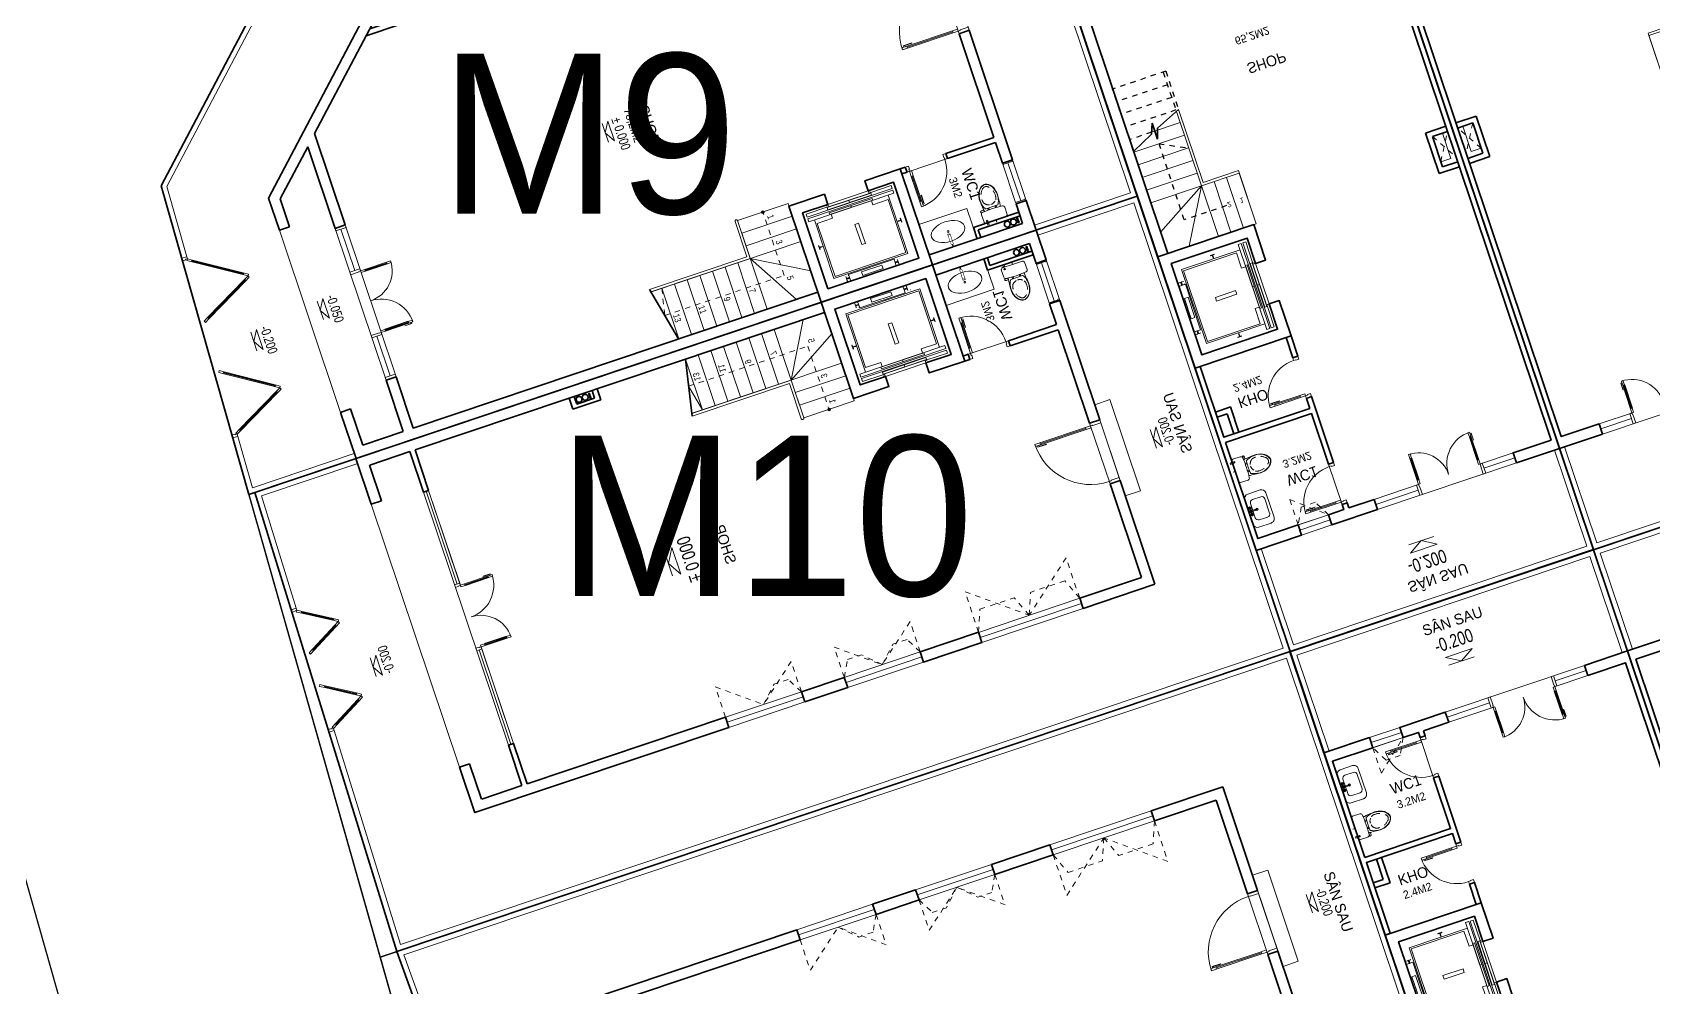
# Model space of a CAD drawing. Header units: metres. Extents: x 551291 to 569219, y 2064429 to 2066248.
# Drawn here: x 552681.03 to 552711.42, y 2065686.47 to 2065704.37 of the extents above; entities that cross this region are included whole.
import ezdxf

# ---------------------------------------------------------------- set-up
doc = ezdxf.new("R2010")
doc.units = ezdxf.units.M
for name, pattern in [('$AUDIT_BAD_LTYPE2', [0]), ('CENTER', [2, 1.25, -0.25, 0.25, -0.25]), ('DASHDOT2', [0.5, 0.25, -0.125, 0, -0.125]), ('HIDDEN', [0.375, 0.25, -0.125]), ('HIDDEN2', [0.1875, 0.125, -0.0625]), ('xref-thap C (mb tang 32-2)$0$HIDDEN', [0.375, 0.25, -0.125])]:
    doc.linetypes.add(name, pattern=pattern)
doc.layers.get('0').update_dxf_attribs({"linetype": 'CONTINUOUS'})
doc.layers.get('DEFPOINTS').update_dxf_attribs({"linetype": 'CONTINUOUS'})
for name, color, linetype in [('-AREA', 2, 'CONTINUOUS'), ('1-NETMANH', 8, 'CONTINUOUS'), ('APOLIC', 7, 'CONTINUOUS'), ('ChiaLo', 128, 'CENTER'), ('datOlienke', 42, 'CONTINUOUS'), ('ghi_chu', 7, 'CONTINUOUS'), ('LogDg', 7, 'CONTINUOUS'), ('LoLK', 6, 'CONTINUOUS'), ('TEXT25', 2, 'CONTINUOUS'), ('ViaHeS', 32, 'CONTINUOUS')]:
    doc.layers.add(name, color=color, linetype=linetype)
for name, color, linetype, lineweight in [('-CONCRETE', 1, 'CONTINUOUS', 35), ('-DIM', 9, 'CONTINUOUS', 13), ('-DOOR', 137, 'CONTINUOUS', 9), ('-FURNITURE', 46, 'CONTINUOUS', 9), ('-HATCH', 8, 'CONTINUOUS', 5), ('-HIDE', 3, 'HIDDEN', 13), ('-KH', 143, 'CONTINUOUS', 13), ('-LINE1', 7, 'CONTINUOUS', 18), ('-LINE2', 252, 'CONTINUOUS', 9), ('-TEXT', 7, 'CONTINUOUS', 15), ('-WALL', 4, 'CONTINUOUS', 35), ('text', 7, 'CONTINUOUS', 25)]:
    doc.layers.add(name, color=color, linetype=linetype, lineweight=lineweight)
doc.styles.add('1', font='arial.ttf')
doc.styles.add('avantH', font='', dxfattribs={"height": 10})
doc.styles.add('SVN_AVO_thuong', font='')
doc.styles.add('T1', font='', dxfattribs={"height": 200})
doc.styles.add('vnavanth', font='', dxfattribs={"width": 0.8})
doc.styles.get('avantH').set_extended_font_data('.VnAvantH')
doc.styles.get('SVN_AVO_thuong').set_extended_font_data('SVN-Avo')
doc.styles.get('T1').set_extended_font_data('VNgeometric Light')
doc.styles.get('vnavanth').set_extended_font_data('.VnAvantH')

# ---------------------------------------------------------------- blocks, each defined once
blk = doc.blocks.new('*U1099')
at = {"linetype": '$AUDIT_BAD_LTYPE2'}
for p, q in [((70, 100), (70, 1000)), ((90, 1000), (90, 100))]:
    blk.add_line(p, q, dxfattribs=at)
for points in [[(50, 1000), (90, 1000), (90, 1100), (50, 1100), (50, 1000)], [(50, 1003), (50, 100)], [(50, 100), (90, 100), (90, 0), (50, 0), (50, 100)]]:
    blk.add_lwpolyline(points)
for points in [[(118, 895), (118, 1064), (90, 1064), (90, 1036), (113, 1036), (113, 895)], [(0, 0), (50, 0), (50, -40), (60, -40), (60, -100), (0, -100)], [(1200, 0), (1150, 0), (1150, -40), (1140, -40), (1140, -100), (1200, -100)]]:
    blk.add_lwpolyline(points, close=True)
at = {"linetype": '$AUDIT_BAD_LTYPE2', "ltscale": 0.3}
blk.add_arc((50, 0), 1100, 0, 90, dxfattribs=at)
blk = doc.blocks.new('CONG2')
at = {"layer": '-LINE1', "lineweight": 18}
blk.add_line((257137, -126793), (257137, -126693), dxfattribs=at)
at = {"ltscale": 100}
for p, q in [((255907, -126606), (256397, -125757)), ((256427, -125775), (255937, -126623)), ((256527, -125775), (257017, -126623)), ((257047, -126606), (256557, -125757))]:
    blk.add_line(p, q, dxfattribs=at)
at = {"color": 8, "ltscale": 100}
for points in [[(256412, -125755), (256421, -125760), (255921, -126626), (255912, -126621)], [(256541, -125755), (256533, -125760), (257033, -126626), (257041, -126621)]]:
    blk.add_lwpolyline(points, close=True, dxfattribs=at)
at = {"ltscale": 100}
for points in [[(256477, -125688), (256427, -125775), (256416, -125768), (256421, -125760), (256412, -125755), (256407, -125763), (256397, -125757), (256447, -125671)], [(256477, -125688), (256527, -125775), (256538, -125768), (256533, -125760), (256541, -125755), (256546, -125763), (256557, -125757), (256507, -125671)], [(255917, -126612), (255912, -126621), (255921, -126626), (255926, -126617), (255937, -126623), (255887, -126710), (255857, -126693), (255907, -126606)], [(257036, -126612), (257041, -126621), (257033, -126626), (257028, -126617), (257017, -126623), (257067, -126710), (257097, -126693), (257047, -126606)], [(257087, -126728), (257097, -126728), (257097, -126693), (257137, -126693), (257137, -126793), (257087, -126793)]]:
    blk.add_lwpolyline(points, close=True, dxfattribs=at)
blk = doc.blocks.new('X-5M-DH-2-CORE$0$A$C75E80C28')
at = {"layer": '-LINE2', "linetype": 'Continuous', "ltscale": 2}
for p, q in [((-731, -149), (731, -149)), ((-731, -1305), (-731, -149)), ((-700, -179), (700, -179)), ((-700, -1225), (-700, -179)), ((-557, -112), (-560, -112)), ((-510, -22), (-510, -51)), ((-507, -22), (-510, -22)), ((-510, -109), (-510, -79)), ((-507, -22), (-507, -51)), ((-507, -109), (-507, -79)), ((-456, -57), (-501, -57)), ((-456, -60), (-501, -60)), ((-456, -70), (-501, -70)), ((-456, -73), (-501, -73)), ((-453, -63), (-453, -67)), ((-450, -63), (-450, -67)), ((450, -63), (450, -67)), ((453, -63), (453, -67)), ((456, -57), (501, -57)), ((456, -60), (501, -60)), ((456, -70), (501, -70)), ((456, -73), (501, -73)), ((457, -112), (460, -112)), ((507, -22), (510, -22)), ((507, -22), (507, -51)), ((507, -109), (507, -79)), ((510, -22), (510, -51)), ((510, -109), (510, -79)), ((700, -1225), (700, -179)), ((731, -1305), (731, -149)), ((840, -1305), (-840, -1305)), ((-840, -1365), (-840, -1305)), ((840, -1365), (-840, -1365)), ((840, -1395), (-840, -1395)), ((-840, -1395), (-840, -1455)), ((-840, -1455), (-435, -1455)), ((-700, -1225), (-400, -1225)), ((-435, -1450), (-435, -1460)), ((-435, -1450), (-400, -1450)), ((-435, -1460), (-425, -1460)), ((-435, -1490), (-435, -1500)), ((-435, -1490), (-425, -1490)), ((-435, -1500), (-400, -1500)), ((-433, -1452), (-433, -1458)), ((-433, -1452), (-402, -1452)), ((-433, -1458), (-425, -1458)), ((-433, -1492), (-433, -1498)), ((-433, -1492), (-425, -1492)), ((-433, -1498), (-402, -1498)), ((430, -1406), (-430, -1406)), ((-430, -1406), (-430, -1446)), ((430, -1446), (-430, -1446)), ((425, -1309), (-425, -1309)), ((-425, -1343), (-425, -1309)), ((425, -1343), (-425, -1343)), ((-425, -1458), (-425, -1460)), ((-425, -1490), (-425, -1492)), ((-402, -1452), (-402, -1498)), ((-400, -1305), (-400, -1225)), ((400, -1450), (-400, -1450)), ((-400, -1450), (-400, -1500)), ((0, -1309), (0, -1343)), ((0, -1406), (0, -1446)), ((700, -1225), (400, -1225)), ((400, -1305), (400, -1225)), ((400, -1450), (400, -1500)), ((435, -1450), (400, -1450)), ((435, -1500), (400, -1500)), ((402, -1452), (402, -1498)), ((433, -1452), (402, -1452)), ((433, -1498), (402, -1498)), ((425, -1343), (425, -1309)), ((433, -1458), (425, -1458)), ((425, -1458), (425, -1460)), ((435, -1460), (425, -1460)), ((425, -1490), (425, -1492)), ((435, -1490), (425, -1490)), ((433, -1492), (425, -1492)), ((430, -1406), (430, -1446)), ((433, -1452), (433, -1458)), ((433, -1492), (433, -1498)), ((435, -1450), (435, -1460)), ((840, -1455), (435, -1455)), ((435, -1490), (435, -1500)), ((840, -1365), (840, -1305)), ((840, -1395), (840, -1455))]:
    blk.add_line(p, q, dxfattribs=at)
for points in [[(-450, 0), (-450, -130), (450, -130), (450, 0)], [(-200, -29), (200, -29), (200, -101), (-200, -101)], [(-36, -584), (36, -584), (36, -984), (-36, -984)]]:
    blk.add_lwpolyline(points, close=True, dxfattribs=at)
for points in [[(-780, -789), (-751, -789, 0.414214), (-750, -788), (-750, -784), (-750, -780, 0.414214), (-751, -779), (-780, -779, -0.256978), (-784, -782), (-798, -782, -0.414214), (-801, -779), (-804, -749, 0.414214), (-807, -746), (-812, -746), (-812, -784), (-812, -821), (-807, -821, 0.414214), (-804, -818), (-801, -789, -0.414214), (-798, -786), (-784, -786, -0.256978), (-780, -789)], [(780, -789), (751, -789, -0.414214), (750, -788), (750, -784), (750, -780, -0.414214), (751, -779), (780, -779, 0.256978), (784, -782), (798, -782, 0.414214), (801, -779), (804, -749, -0.414214), (807, -746), (812, -746), (812, -784), (812, -821), (807, -821, -0.414214), (804, -818), (801, -789, 0.414214), (798, -786), (784, -786, 0.256978), (780, -789)]]:
    blk.add_lwpolyline(points, format="xyb", dxfattribs=at)
for centre, radius, start, end in [((-501, -51), 9.4, 180, 270), ((-501, -79), 9.4, 90, 180), ((-501, -51), 6.2, 180, 270), ((-501, -79), 6.2, 90, 180), ((-456, -63), 6.2, 0, 90), ((-456, -63), 3, 0, 90), ((-456, -67), 6.2, 270, 0), ((-456, -67), 3, 270, 0), ((456, -63), 6.2, 90, 180), ((456, -67), 6.2, 180, 270), ((456, -63), 3, 90, 180), ((456, -67), 3, 180, 270), ((501, -51), 6.2, 270, 0), ((501, -51), 9.4, 270, 0), ((501, -79), 9.4, 0, 90), ((501, -79), 6.2, 0, 90)]:
    blk.add_arc(centre, radius, start, end, dxfattribs=at)
blk = doc.blocks.new('A$C3F71457E')
at = {"layer": '-CONCRETE'}
blk.add_lwpolyline([(0, -100), (0, 400), (-1500, 400), (-1500, -1400), (0, -1400), (0, -900), (200, -900), (200, -1600), (-1700, -1600), (-1700, 600), (200, 600), (200, -100), (0, -100)], dxfattribs=at)
at = {"layer": '-LINE1'}
blk.add_line((0, -900), (0, -100), dxfattribs=at)
at = {"color": 2, "rotation": 90}
blk.add_blockref('X-5M-DH-2-CORE$0$A$C75E80C28', (-1500, -500), dxfattribs=at)
blk = doc.blocks.new('*U1202')
at = {"linetype": '$AUDIT_BAD_LTYPE2'}
for p, q in [((70, 100), (70, 600)), ((90, 600), (90, 100))]:
    blk.add_line(p, q, dxfattribs=at)
for points in [[(50, 600), (90, 600), (90, 700), (50, 700), (50, 600)], [(50, 603), (50, 100)], [(50, 100), (90, 100), (90, 0), (50, 0), (50, 100)]]:
    blk.add_lwpolyline(points)
for points in [[(118, 495), (118, 664), (90, 664), (90, 636), (113, 636), (113, 495)], [(0, 0), (50, 0), (50, -40), (60, -40), (60, -100), (0, -100)], [(800, 0), (750, 0), (750, -40), (740, -40), (740, -100), (800, -100)]]:
    blk.add_lwpolyline(points, close=True)
at = {"linetype": '$AUDIT_BAD_LTYPE2', "ltscale": 0.3}
blk.add_arc((50, 0), 700, 0, 90, dxfattribs=at)
blk = doc.blocks.new('*U1106')
at = {"ltscale": 10}
for p, q in [((0, 1600), (0, 0)), ((200, 1555), (200, 45)), ((400, 1555), (400, 0)), ((400, 0), (0, 0))]:
    blk.add_line(p, q, dxfattribs=at)
for points in [[(400, 1600), (400, 1555), (50, 1555), (50, 1540), (0, 1540), (0, 1600)], [(400, 0), (400, 45), (50, 45), (50, 60), (0, 60), (0, 0)]]:
    blk.add_lwpolyline(points, close=True, dxfattribs=at)
blk = doc.blocks.new('A$C18091ED7')
for p, q in [((-83, -267), (-83, -300)), ((-83, -278), (-83, -288)), ((-61, -290), (-83, -290)), ((-63, -265), (-81, -265)), ((-61, -267), (-61, -300)), ((0, -42), (0, 0)), ((61, -267), (61, -300)), ((61, -290), (83, -290)), ((63, -265), (81, -265)), ((83, -267), (83, -300)), ((83, -278), (83, -288)), ((146, -27), (179, -27)), ((146, -27), (146, -30)), ((146, -30), (166, -30)), ((153, -37), (146, -30)), ((152, 0), (152, -27)), ((152, 0), (179, 0)), ((153, -37), (166, -37)), ((153, -40), (153, -37)), ((153, -40), (178, -40)), ((153, -40), (178, -40)), ((153, -40), (153, -42)), ((165, -262), (165, -290)), ((185, -30), (166, -30)), ((178, -37), (166, -37)), ((168, -260), (228, -260)), ((168, -292), (207, -292)), ((185, -30), (178, -37)), ((178, -37), (178, -40)), ((178, -40), (178, -42)), ((179, 0), (179, -27)), ((179, -27), (185, -27)), ((185, -27), (185, -30)), ((231, -274), (231, -262))]:
    blk.add_line(p, q)
for points in [[(230, -219, -0.137407), (225, -235), (222, -241, -0.236081), (198, -255, -0.051961), (-198, -255, -0.236081), (-222, -241), (-225, -235, -0.137407), (-230, -219), (-230, -72, -0.198912), (-226, -63), (-209, -46, -0.198912), (-200, -42), (0, -42), (200, -42, -0.198912), (209, -46), (226, -63, -0.198912), (230, -72)], [(144, -619, -0.212405), (26, -734, -0.027685), (-1, -739, -0.022279), (-26, -734, -0.212405), (-144, -619, -0.142796), (-167, -428, -0.093005), (-128, -309, -0.256439), (-111, -300), (0, -300), (111, -300, -0.256439), (128, -309, -0.093005), (167, -428, -0.142796)]]:
    blk.add_lwpolyline(points, format="xyb", close=True)
at = {"linetype": 'xref-thap C (mb tang 32-2)$0$HIDDEN', "ltscale": 100}
blk.add_lwpolyline([(61, -669, -0.199031), (0, -699, -0.199031), (-61, -669, -0.218924), (-132, -478, -0.153791), (-112, -404, -0.236701), (0, -348, -0.236701), (112, -404, -0.153791), (132, -478, -0.218924)], format="xyb", close=True, dxfattribs=at)
blk.add_circle((166, -78), 13.9)
for centre, radius, start, end in [((-81, -267), 1.98, 90, 180), ((-63, -267), 1.98, 0, 90), ((63, -267), 1.98, 90, 180), ((81, -267), 1.98, 0, 90), ((168, -262), 2.47, 90, 180), ((168, -290), 2.47, 180, 270), ((207, -277), 15.5, 270, 306.4659), ((168, -225), 80.1, 306.4659, 320.3123), ((228, -274), 2.47, 320.3123, 0)]:
    blk.add_arc(centre, radius, start, end)
for points in [[(-156, -259), (-157, -267), (-164, -328), (-169, -385), (-184, -528), (-136, -679), (-50, -735), (-20, -741), (0, -744)], [(156, -259), (157, -267), (164, -328), (169, -385), (184, -528), (136, -679), (50, -735), (20, -741), (0, -744)]]:
    blk.add_open_spline(points, degree=3, knots=[130.613938, 130.613938, 130.613938, 130.613938, 152.852109, 311.129351, 417.703951, 561.383393, 697.692632, 710.812262, 710.812262, 710.812262, 710.812262])
blk = doc.blocks.new('Sink_Cicle')
blk.add_lwpolyline([(17, -50), (-17, -50), (-18, -252), (17, -252)], close=True)
blk.add_circle((0, -300), 17.5)
at = {"layer": 'DEFPOINTS'}
blk.add_line((0, -100), (0, 0), dxfattribs=at)
blk.add_wipeout([(17, -50), (-17, -50), (-18, -252), (17, -252)])
at = {"layer": '-FURNITURE', "linetype": 'Continuous'}
blk.add_ellipse((0, -300), major_axis=(-325, 0), ratio=0.584615, dxfattribs=at)
blk.add_line((-18, -237), (17, -237))
blk = doc.blocks.new('*U1109')
for points in [[(50, 670), (90, 670), (90, 770), (50, 770), (50, 670)], [(50, 673), (50, 100)], [(1549, 629), (1509, 629), (1509, 729), (1549, 729), (1549, 629)], [(1549, 632), (1549, 100)], [(50, 100), (90, 100), (90, 0), (50, 0), (50, 100)], [(1549, 100), (1509, 100), (1509, 0), (1549, 0), (1549, 100)]]:
    blk.add_lwpolyline(points)
at = {"ltscale": 0.3}
for points in [[(820, 0, 0.414214), (50, 770, 0.414214)], [(820, 0, -0.414214), (1549, 729, -0.414214)]]:
    blk.add_lwpolyline(points, format="xyb", dxfattribs=at)
for points in [[(22, 564), (22, 734), (50, 734), (50, 706), (27, 706), (27, 564)], [(0, 0), (50, 0), (50, -40), (60, -40), (60, -246), (0, -246)], [(1599, 0), (1549, 0), (1549, -40), (1539, -40), (1539, -246), (1599, -246)]]:
    blk.add_lwpolyline(points, close=True)
at = {"layer": 'APOLIC', "linetype": '$AUDIT_BAD_LTYPE2'}
for p, q in [((70, 100), (70, 670)), ((90, 670), (90, 100)), ((1509, 629), (1509, 100)), ((1529, 100), (1529, 629))]:
    blk.add_line(p, q, dxfattribs=at)
blk = doc.blocks.new('*U1117')
at = {"linetype": '$AUDIT_BAD_LTYPE2'}
for p, q in [((70, 100), (70, 1000)), ((90, 1000), (90, 100))]:
    blk.add_line(p, q, dxfattribs=at)
for points in [[(50, 1000), (90, 1000), (90, 1100), (50, 1100), (50, 1000)], [(50, 1003), (50, 100)], [(50, 100), (90, 100), (90, 0), (50, 0), (50, 100)]]:
    blk.add_lwpolyline(points)
for points in [[(118, 895), (118, 1064), (90, 1064), (90, 1036), (113, 1036), (113, 895)], [(0, 0), (50, 0), (50, -40), (60, -40), (60, -200), (0, -200)], [(1200, 0), (1150, 0), (1150, -40), (1140, -40), (1140, -200), (1200, -200)]]:
    blk.add_lwpolyline(points, close=True)
at = {"linetype": '$AUDIT_BAD_LTYPE2', "ltscale": 0.3}
blk.add_arc((50, 0), 1100, 0, 90, dxfattribs=at)
blk = doc.blocks.new('D12')
at = {"layer": '-DOOR'}
for p, q in [((0, 200), (1200, 200)), ((0, 100), (1200, 100)), ((0, 0), (1200, 0))]:
    blk.add_line(p, q, dxfattribs=at)
at = {"layer": '-LINE2', "linetype": 'HIDDEN2', "ltscale": 10}
for p, q in [((0, 200), (0, 800)), ((0, 800), (600, 200)), ((1200, 800), (600, 200)), ((1200, 200), (1200, 800)), ((0, 200), (160, 500)), ((160, 500), (439, 500)), ((600, 200), (439, 500)), ((600, 200), (761, 500)), ((1040, 500), (761, 500)), ((1200, 200), (1040, 500))]:
    blk.add_line(p, q, dxfattribs=at)
blk = doc.blocks.new('MAU M9SH')
at = {"layer": '-HATCH'}
h = blk.add_hatch(color=252, dxfattribs=at)
h.dxf.hatch_style = 1
edge = h.paths.add_edge_path()
edge.add_arc((6050, -4750), 24.6, 0, 360)
at = {"layer": '-CONCRETE'}
for centre, radius in [((7671, -265, 0), 13), ((7720, -356, 0), 55), ((7709, -265, 0), 13), ((7751, -265, 0), 13), ((7720, -477, 0), 55), ((277, -10308, 0), 55), ((354, -10258, 0), 13), ((369, -10300, 0), 13), ((388, -10338, 0), 13), ((365, -10419), 55)]:
    blk.add_circle(centre, radius, dxfattribs=at)
at = {"layer": '-DOOR'}
for p, q in [((3787, -12250), (6787, -12250)), ((3787, -12450), (6787, -12450)), ((3837, -12350), (4653, -12350)), ((5953, -12350), (6737, -12350))]:
    blk.add_line(p, q, dxfattribs=at)
for points in [[(3837, -12450), (3787, -12450), (3787, -12250), (3837, -12250)], [(6737, -12450), (6787, -12450), (6787, -12250), (6737, -12250)]]:
    blk.add_lwpolyline(points, close=True, dxfattribs=at)
at = {"layer": '-FURNITURE'}
blk.add_lwpolyline([(7200, -2050), (7800, -2050), (7800, -1100), (7200, -1100)], close=True, dxfattribs=at)
at = {"layer": '-HATCH'}
blk.add_line((3487, -13450), (7087, -13450), dxfattribs=at)
blk.add_lwpolyline([(2850, 0), (4050, 0), (4050, -200), (2850, -200)], close=True, dxfattribs=at)
at = {"layer": '-KH'}
for p, q in [((734, 547), (1102, 547)), ((3519, -7079), (3887, -7079)), ((4970, -13203), (5338, -13203)), ((5128, -14568), (5496, -14568))]:
    blk.add_line(p, q, dxfattribs=at)
for points in [[(1113, 664), (722, 664), (918, 547)], [(3898, -6962), (3508, -6962), (3703, -7079)], [(5349, -13085), (4959, -13085), (5154, -13203)], [(5507, -14451), (5117, -14451), (5312, -14568)]]:
    blk.add_lwpolyline(points, close=True, dxfattribs=at)
at = {"layer": '-KH', "linetype": 'HIDDEN2', "ltscale": 5}
for points in [[(7300, -7109), (7300, -4750), (6075, -4750)], [(6800, -7000), (7300, -7109)]]:
    blk.add_lwpolyline(points, dxfattribs=at)
at = {"layer": '-KH'}
blk.add_circle((6050, -4750), 24.6, dxfattribs=at)
for points in [[(918, 547), (918, 664), (1113, 664), (918, 547)], [(3703, -7079), (3703, -6962), (3898, -6962), (3703, -7079)], [(5154, -13203), (5154, -13085), (5349, -13085), (5154, -13203)], [(5312, -14568), (5312, -14451), (5507, -14451), (5312, -14568)]]:
    blk.add_solid(points, dxfattribs=at)
at = {"layer": '-LINE1', "linetype": 'Continuous', "ltscale": 10}
for p, q in [((-3000, 500), (-2900, 500)), ((6901, -15419), (6896, -15519))]:
    blk.add_line(p, q, dxfattribs=at)
at = {"layer": '-LINE1'}
for p, q in [((6050, -5250), (6050, -4250)), ((6050, -4250), (6100, -4250)), ((6300, -4250), (6300, -5250)), ((6550, -4250), (6550, -5250)), ((6800, -4250), (6800, -7203)), ((6800, -5250), (7377, -4250)), ((6800, -5250), (7800, -4673)), ((6800, -5250), (6050, -5250)), ((6750, -5300), (6050, -5300)), ((6300, -5250), (7800, -5250)), ((6750, -7224), (6750, -5300)), ((6800, -7214), (6800, -5250)), ((6800, -5500), (7800, -5500)), ((6800, -5750), (7800, -5750)), ((6800, -6000), (7800, -6000)), ((6800, -6250), (7800, -6250)), ((6800, -6500), (7800, -6500)), ((6800, -6750), (7800, -6750)), ((6800, -7000), (7800, -7000))]:
    blk.add_line(p, q, dxfattribs=at)
at = {"layer": '-LINE1', "linetype": 'Continuous', "ltscale": 10}
for points in [[(7900, 0), (7900, 1900), (-2900, 1900), (-2900, 1700)], [(-2900, 500), (-2900, -10011), (2039, -15189), (3405, -15254), (3400, -15354)], [(6901, -15419), (7900, -15466), (7900, -13450)]]:
    blk.add_lwpolyline(points, dxfattribs=at)
at = {"layer": '-LINE1'}
blk.add_arc((6050, -5275), 25, 90, 270, dxfattribs=at)
at = {"layer": '-LINE2'}
blk.add_line((6200, -1950), (6200, -1150), dxfattribs=at)
at = {"layer": '-WALL'}
for p, q in [((0, 0), (2850, 0)), ((0, -1620), (0, 0)), ((2850, -200), (2850, 0)), ((4050, 0), (6611, 0)), ((6611, -200), (6611, 0)), ((7411, 0), (8000, 0)), ((7411, -200), (7411, 0)), ((8000, 0), (8000, -13450)), ((200, -200), (2850, -200)), ((200, -1620), (200, -200)), ((2850, -200), (2850, 0)), ((4050, -200), (4050, 0)), ((4050, -200), (4050, 0)), ((4050, -200), (6100, -200)), ((6100, -1150), (6100, -200)), ((6200, -200), (6611, -200)), ((6200, -1150), (6200, -200)), ((7411, -200), (7800, -200)), ((7650, -1030), (7650, -200)), ((7800, -200), (7800, -2050)), ((6200, -1150), (6100, -1150)), ((7650, -1030), (7800, -1030)), ((0, -1620), (200, -1620)), ((6100, -2050), (6100, -1950)), ((6200, -1950), (6100, -1950)), ((6200, -2050), (6200, -1950)), ((0, -4300), (0, -2820)), ((0, -2820), (200, -2820)), ((200, -4300), (200, -2820)), ((7800, -4250), (7800, -12250)), ((0, -4300), (200, -4300)), ((0, -6650), (0, -5500)), ((0, -5500), (200, -5500)), ((200, -6650), (200, -5500)), ((0, -6650), (200, -6650)), ((0, -10461), (0, -7850)), ((0, -7850), (200, -7850)), ((200, -10381), (200, -7850)), ((550, -10105), (200, -10105)), ((450, -10205), (200, -10205)), ((450, -10643), (450, -10205)), ((550, -10748), (550, -10105)), ((0, -10461), (2851, -13450)), ((200, -10381), (1982, -12250)), ((3787, -12250), (1982, -12250)), ((3787, -12450), (2173, -12450)), ((2173, -12450), (2936, -13250)), ((3787, -12450), (3787, -12250)), ((7800, -12250), (6787, -12250)), ((6787, -12450), (6787, -12250)), ((7800, -12450), (6787, -12450)), ((7800, -12450), (7800, -13250)), ((3487, -13250), (2936, -13250)), ((3487, -13250), (3487, -13450)), ((7800, -13250), (7087, -13250)), ((7087, -13250), (7087, -13450)), ((3487, -13450), (2851, -13450)), ((8000, -13450), (7087, -13450))]:
    blk.add_line(p, q, dxfattribs=at)
blk.add_lwpolyline([(-3000, 2000), (-3000, -10051), (1994, -15287), (8000, -15571), (8000, 2000)], close=True, dxfattribs=at)
blk.add_lwpolyline([(6750, -7224), (7800, -7004)], dxfattribs=at)
at = {"layer": '-DOOR'}
for name, p, rotation in [('*U1099', (-2900, 1700), 270), ('*U1117', (4050, -200), 180), ('CONG2', (-243987, 123238), 357.3018178901129)]:
    blk.add_blockref(name, p, dxfattribs=dict(at, rotation=rotation))
at = {"layer": '-DOOR', "xscale": 0.5000000000000001, "yscale": 0.5000000000000001, "zscale": 0.5000000000000001, "rotation": 270}
blk.add_blockref('*U1106', (6611, 0), dxfattribs=at)
at = {"layer": '-DOOR', "xscale": -1}
for name, p, rotation in [('*U1202', (6200, -1950), 269.9999999899506), ('CONG2', (266244, 99142), 357.2904536216293)]:
    blk.add_blockref(name, p, dxfattribs=dict(at, rotation=rotation))
at = {"layer": '-DOOR', "xscale": -0.8130081300813009, "yscale": 0.8130081300813009, "zscale": 0.8130081300813009}
blk.add_blockref('*U1109', (5953, -12250), dxfattribs=at)
at = {"layer": '-FURNITURE', "rotation": 270}
blk.add_blockref('A$C18091ED7', (7622, -650), dxfattribs=at)
at = {"layer": '-WALL', "rotation": 180}
blk.add_blockref('A$C3F71457E', (6300, -3650), dxfattribs=at)
at = {"rotation": 270}
for p in [(0, -1620), (0, -4300), (0, -6650)]:
    blk.add_blockref('D12', p, dxfattribs=at)
at = {"layer": '-TEXT', "color": 2, "style": 'vnavanth'}
blk.add_text('S¢N SAU', height=200, dxfattribs=at).set_placement((426, 1049))
at = {"layer": '-TEXT', "style": '1', "width": 0.75}
for s, p in [('-0.200', (709, 735)), ('%%P 0.000', (3494, -6891)), ('-0.050', (4945, -13015)), ('-0.200', (5103, -14381))]:
    blk.add_text(s, height=180, dxfattribs=at).set_placement(p)
at = {"layer": '-TEXT', "style": 'T1', "width": 0.7}
for s, p in [('1', (6139, -4698)), ('3', (6639, -4698)), ('5', (7342, -4714)), ('7', (7342, -5464)), ('9', (7342, -5964)), ('11', (7342, -6464)), ('13', (7342, -6964))]:
    blk.add_text(s, height=120, rotation=360, dxfattribs=at).set_placement(p)
at = {"layer": 'TEXT25'}
for s, height, rotation, style, p in [('WC1', 200, 360, 'SVN_AVO_thuong', (6495, -978)), ('3M2', 150, 360, 'T1', (6567, -1252)), ('SHOP', 200, 0, 'SVN_AVO_thuong', (3444, -6350)), ('78,2M2', 150, 360, 'T1', (3397, -6618))]:
    blk.add_text(s, height=height, rotation=rotation, dxfattribs=dict(at, style=style)).set_placement(p)
at = {"layer": '-FURNITURE', "xscale": -1, "rotation": 269.9963422654919}
blk.add_blockref('Sink_Cicle', (7800, -1575), dxfattribs=at)
at = {"layer": '-WALL'}
for q in [(7580, -200), (7800, -1100)]:
    blk.add_line((7580, -1100), q, dxfattribs=at)
blk = doc.blocks.new('*U1100')
for points in [[(50, 670), (90, 670), (90, 770), (50, 770), (50, 670)], [(50, 673), (50, 100)], [(1549, 629), (1509, 629), (1509, 729), (1549, 729), (1549, 629)], [(1549, 632), (1549, 100)], [(50, 100), (90, 100), (90, 0), (50, 0), (50, 100)], [(1549, 100), (1509, 100), (1509, 0), (1549, 0), (1549, 100)]]:
    blk.add_lwpolyline(points)
at = {"ltscale": 0.3}
for points in [[(820, 0, 0.414214), (50, 770, 0.414214)], [(820, 0, -0.414214), (1549, 729, -0.414214)]]:
    blk.add_lwpolyline(points, format="xyb", dxfattribs=at)
for points in [[(22, 564), (22, 734), (50, 734), (50, 706), (27, 706), (27, 564)], [(0, 0), (50, 0), (50, -40), (60, -40), (60, -123), (0, -123)], [(1599, 0), (1549, 0), (1549, -40), (1539, -40), (1539, -123), (1599, -123)]]:
    blk.add_lwpolyline(points, close=True)
at = {"layer": 'APOLIC', "linetype": '$AUDIT_BAD_LTYPE2'}
for p, q in [((70, 100), (70, 670)), ((90, 670), (90, 100)), ((1509, 629), (1509, 100)), ((1529, 100), (1529, 629))]:
    blk.add_line(p, q, dxfattribs=at)
blk = doc.blocks.new('C2')
at = {"layer": '-LINE1', "lineweight": 18}
blk.add_line((191910, -38809), (191841, -38737), dxfattribs=at)
at = {"ltscale": 100}
for p, q in [((191812, -37952), (192387, -38121)), ((192397, -38087), (191821, -37918)), ((191847, -38612), (191705, -38029)), ((191739, -38021), (191881, -38604))]:
    blk.add_line(p, q, dxfattribs=at)
for points in [[(191716, -37924), (191739, -38021), (191727, -38024), (191725, -38014), (191715, -38016), (191717, -38026), (191705, -38029), (191682, -37932)], [(191716, -37924), (191812, -37952), (191815, -37940), (191805, -37937), (191808, -37927), (191818, -37930), (191821, -37918), (191725, -37890)], [(192394, -38099), (192403, -38102), (192400, -38111), (192391, -38109), (192387, -38121), (192483, -38149), (192493, -38115), (192397, -38087)], [(191902, -38728), (191895, -38735), (191870, -38709), (191841, -38737), (191910, -38809), (191947, -38775)], [(191859, -38609), (191861, -38619), (191871, -38616), (191869, -38607), (191881, -38604), (191904, -38701), (191870, -38709), (191847, -38612)]]:
    blk.add_lwpolyline(points, close=True, dxfattribs=at)
at = {"color": 8, "ltscale": 100}
for points in [[(191808, -37927), (191805, -37937), (192400, -38111), (192403, -38102)], [(191715, -38016), (191725, -38014), (191871, -38616), (191861, -38619)]]:
    blk.add_lwpolyline(points, close=True, dxfattribs=at)
blk = doc.blocks.new('MAU M10SH')
at = {"layer": '-HATCH'}
h = blk.add_hatch(color=252, dxfattribs=at)
h.dxf.hatch_style = 1
edge = h.paths.add_edge_path()
edge.add_arc((4850, 7600), 24.6, 0, 360)
at = {"layer": '-CONCRETE'}
for centre, radius in [((6471, 12078, 0), 13), ((6520, 11987, 0), 55), ((6520, 11867, 0), 55), ((6509, 12078, 0), 13), ((6551, 12078, 0), 13), ((6471, 3428, 0), 13), ((6520, 3337, 0), 55), ((6509, 3428, 0), 13), ((6551, 3428, 0), 13), ((6520, 3217, 0), 55)]:
    blk.add_circle(centre, radius, dxfattribs=at)
at = {"layer": '-DOOR'}
for p, q in [((-200, 10930), (-200, 8930)), ((-100, 10930), (-100, 8930)), ((0, 10930), (-1, 8930)), ((-200, 7775), (-200, 6275)), ((-100, 7775), (-100, 6275)), ((0, 7775), (0, 6275)), ((-200, 5425), (-200, 3925)), ((-100, 5425), (-100, 3925)), ((0, 5425), (0, 3925)), ((3967, 0), (5800, 0)), ((800, 0), (2667, 0)), ((2667, -50), (800, -50)), ((3967, -50), (5800, -50))]:
    blk.add_line(p, q, dxfattribs=at)
blk.add_lwpolyline([(2740, 0), (800, 0), (800, -100), (5800, -100), (5800, 0), (3893, 0)], dxfattribs=at)
at = {"layer": '-FURNITURE'}
blk.add_lwpolyline([(6000, 10300), (6600, 10300), (6600, 11250), (6000, 11250)], close=True, dxfattribs=at)
at = {"layer": '-HATCH'}
blk.add_line((5800, -100), (800, -100), dxfattribs=at)
blk.add_lwpolyline([(1850, 12350), (3050, 12350), (3050, 12150), (1850, 12150)], close=True, dxfattribs=at)
at = {"layer": '-KH'}
for p, q in [((2209, 13189), (2577, 13189)), ((3322, 3827), (2825, 3827)), ((3322, 3827), (2825, 3827)), ((2808, -2039), (3176, -2039))]:
    blk.add_line(p, q, dxfattribs=at)
for points in [[(2589, 13306), (2198, 13306), (2393, 13189)], [(2810, 3986), (3337, 3986), (3073, 3827)], [(2810, 3986), (3337, 3986), (3073, 3827)], [(3187, -1921), (2797, -1921), (2992, -2039)]]:
    blk.add_lwpolyline(points, close=True, dxfattribs=at)
at = {"layer": '-KH', "linetype": 'HIDDEN2', "ltscale": 5}
blk.add_lwpolyline([(6100, 5241), (6100, 7600), (4875, 7600)], dxfattribs=at)
at = {"layer": '-KH'}
blk.add_lwpolyline([(5600, 5350), (6100, 5241)], dxfattribs=at)
blk.add_circle((4850, 7600), 24.6, dxfattribs=at)
for points in [[(2393, 13189), (2393, 13306), (2589, 13306), (2393, 13189)], [(3073, 3827), (3073, 3986), (2810, 3986), (3073, 3827)], [(3073, 3827), (3073, 3986), (2810, 3986), (3073, 3827)], [(2992, -2039), (2992, -1921), (3187, -1921), (2992, -2039)]]:
    blk.add_solid(points, dxfattribs=at)
at = {"layer": '-LINE1'}
for p, q in [((4850, 7100), (4850, 8100)), ((4850, 8100), (4900, 8100)), ((5100, 8100), (5100, 7100)), ((5350, 8100), (5350, 7100)), ((5600, 8100), (5600, 5147)), ((5600, 7100), (6177, 8100)), ((5600, 7100), (6600, 7677)), ((5600, 7100), (4850, 7100)), ((5550, 7050), (4850, 7050)), ((5100, 7100), (6600, 7100)), ((5550, 5126), (5550, 7050)), ((5600, 5136), (5600, 7100)), ((5600, 6850), (6600, 6850)), ((5600, 6600), (6600, 6600)), ((5600, 6350), (6600, 6350)), ((5600, 6100), (6600, 6100)), ((5600, 5850), (6600, 5850)), ((5600, 5600), (6600, 5600)), ((5600, 5350), (6600, 5350)), ((2101, -3210), (2098, -3110)), ((4500, -3154), (4498, -3054))]:
    blk.add_line(p, q, dxfattribs=at)
for points in [[(6700, 12350), (6700, 14250), (-2100, 14250), (-2100, -3208), (2098, -3110)], [(4498, -3054), (6700, -3002), (6700, -1100)]]:
    blk.add_lwpolyline(points, dxfattribs=at)
blk.add_lwpolyline([(1550, 12350), (3350, 12350), (3350, 12650), (1550, 12650)], close=True, dxfattribs=at)
blk.add_arc((4850, 7075), 25, 90, 270, dxfattribs=at)
at = {"layer": '-LINE2'}
for p, q in [((5000, 10400), (5000, 11200)), ((700, -1100), (5900, -1100))]:
    blk.add_line(p, q, dxfattribs=at)
at = {"layer": '-LINE2', "linetype": 'HIDDEN2', "ltscale": 10}
for p, q in [((0, 10930), (800, 10930)), ((800, 10930), (0, 9930)), ((0, 10930), (400, 10770)), ((400, 10770), (400, 10090)), ((0, 9930), (400, 10090)), ((800, 8930), (0, 9930)), ((0, 9930), (400, 9770)), ((400, 9090), (400, 9770)), ((0, 8930), (400, 9090)), ((0, 8930), (800, 8930)), ((-1, 7775), (599, 7775)), ((-1, 7775), (299, 7615)), ((599, 7775), (0, 7025)), ((299, 7615), (300, 7336)), ((0, 7025), (300, 7336)), ((0, 7026), (300, 6715)), ((599, 6275), (0, 7025)), ((299, 6436), (300, 6715)), ((-1, 6276), (299, 6436)), ((-1, 6275), (599, 6275)), ((-1, 5425), (599, 5425)), ((-1, 5425), (299, 5265)), ((599, 5425), (0, 4675)), ((299, 5265), (300, 4986)), ((0, 4675), (300, 4986)), ((599, 3925), (0, 4675)), ((-1, 3925), (599, 3925))]:
    blk.add_line(p, q, dxfattribs=at)
at = {"layer": '-WALL'}
for p, q in [((-200, 12350), (1850, 12350)), ((-200, 10930), (-200, 12350)), ((1850, 12150), (1850, 12350)), ((1850, 12350), (1850, 12150)), ((1850, 12150), (1850, 12350)), ((3050, 12350), (5411, 12350)), ((3050, 12150), (3050, 12350)), ((3050, 12150), (3050, 12350)), ((5411, 12150), (5411, 12350)), ((6211, 12350), (6800, 12350)), ((6211, 12150), (6211, 12350)), ((6800, 12350), (6800, -1096)), ((0, 12150), (1850, 12150)), ((0, 10930), (0, 12150)), ((3050, 12150), (4900, 12150)), ((4900, 11200), (4900, 12150)), ((5000, 12150), (5411, 12150)), ((5000, 11200), (5000, 12150)), ((6211, 12150), (6600, 12150)), ((6450, 11320), (6450, 12150)), ((6600, 12150), (6600, 10300)), ((6450, 11320), (6600, 11320)), ((5000, 11200), (4900, 11200)), ((-200, 10930), (0, 10930)), ((4900, 10300), (4900, 10400)), ((5000, 10400), (4900, 10400)), ((5000, 10300), (5000, 10400)), ((-200, 7775), (-200, 8930)), ((-200, 8930), (0, 8930)), ((0, 7775), (0, 8930)), ((6600, 8100), (6600, 0)), ((-200, 7775), (0, 7775)), ((-200, 5425), (-200, 6275)), ((0, 6275), (-200, 6275)), ((0, 5425), (0, 6275)), ((0, 5425), (-200, 5425)), ((-200, -1096), (-200, 3925)), ((0, 3925), (-200, 3925)), ((0, 0), (0, 3925)), ((6380, 3050), (6380, 3600)), ((6380, 3600), (6600, 3600)), ((6450, 3150), (6450, 3500)), ((6380, 3050), (6600, 3050)), ((6450, 3150), (6600, 3150)), ((800, 0), (0, 0)), ((800, 0), (800, -100)), ((6600, 0), (5800, 0)), ((5800, 0), (5800, -100)), ((800, -100), (0, -100)), ((0, -896), (0, -100)), ((6600, -100), (5800, -100)), ((6600, -100), (6600, -896)), ((700, -900), (0, -900)), ((700, -900), (700, -1100)), ((6600, -900), (5900, -900)), ((5900, -900), (5900, -1100)), ((700, -1100), (-200, -1100)), ((6800, -1100), (5900, -1100))]:
    blk.add_line(p, q, dxfattribs=at)
blk.add_lwpolyline([(6800, -3100), (6800, 14350), (-2200, 14350), (-2200, -3310)], close=True, dxfattribs=at)
for points in [[(5550, 5126), (6600, 5346)], [(6450, 3500), (6600, 3500)]]:
    blk.add_lwpolyline(points, dxfattribs=at)
at = {"layer": '-DOOR'}
for name, p, rotation in [('*U1117', (3050, 12150), 180), ('C2', (-113741, 154640), 317.706486857325)]:
    blk.add_blockref(name, p, dxfattribs=dict(at, rotation=rotation))
at = {"layer": '-DOOR', "xscale": 0.5000000000000001, "yscale": 0.5000000000000001, "zscale": 0.5000000000000001, "rotation": 270}
blk.add_blockref('*U1106', (5411, 12350), dxfattribs=at)
at = {"layer": '-DOOR', "xscale": -1}
for name, p, rotation in [('*U1202', (5000, 10400), 269.9999999899506), ('C2', (112853, 159927), 44.96683109927837)]:
    blk.add_blockref(name, p, dxfattribs=dict(at, rotation=rotation))
at = {"layer": '-DOOR', "xscale": -0.8130081300813009, "yscale": 0.8130081300813009, "zscale": 0.8130081300813009}
blk.add_blockref('*U1100', (3967, 0), dxfattribs=at)
at = {"layer": '-FURNITURE', "rotation": 270}
blk.add_blockref('A$C18091ED7', (6374, 11724), dxfattribs=at)
at = {"layer": '-WALL', "rotation": 180}
blk.add_blockref('A$C3F71457E', (5100, 8700), dxfattribs=at)
at = {"layer": '-TEXT', "color": 2, "style": 'vnavanth'}
blk.add_text('S¢N SAU', height=200, dxfattribs=at).set_placement((1945, 13617))
at = {"layer": '-TEXT', "style": '1', "width": 0.75}
for s, height, p in [('-0.200', 180, (2184, 13377)), ('%%P 0.000', 250, (2588, 4109)), ('-0.200', 180, (2783, -1851))]:
    blk.add_text(s, height=height, dxfattribs=at).set_placement(p)
at = {"layer": 'DEFPOINTS', "style": 'T1', "width": 0.7}
for s, p in [('1', (4939, 7652)), ('3', (5439, 7652)), ('5', (6142, 7636)), ('7', (6142, 6886)), ('9', (6142, 6386)), ('11', (6142, 5886)), ('13', (6142, 5386))]:
    blk.add_text(s, height=120, rotation=360, dxfattribs=at).set_placement(p)
at = {"layer": 'TEXT25'}
for s, height, style, p in [('WC1', 200, 'SVN_AVO_thuong', (5378, 11206)), ('3M2', 150, 'T1', (5449, 10933)), ('SHOP', 200, 'SVN_AVO_thuong', (2693, 4852)), ('69,3M2', 150, 'T1', (2689, 4546))]:
    blk.add_text(s, height=height, rotation=360, dxfattribs=dict(at, style=style)).set_placement(p)
at = {"layer": '-FURNITURE', "xscale": -1, "rotation": 269.9963422654919}
blk.add_blockref('Sink_Cicle', (6600, 10775), dxfattribs=at)
at = {"layer": '-WALL'}
for q in [(6380, 12150), (6600, 11250)]:
    blk.add_line((6380, 11250), q, dxfattribs=at)
blk = doc.blocks.new('lavabo4')
for p, q in [((241, 0), (-241, 0)), ((-327, -86), (-327, -330)), ((-200, -138), (-200, -305)), ((141, -80), (-141, -80)), ((-74, -39), (-79, -39)), ((-74, -44), (-79, -44)), ((-67, -33), (-67, -28)), ((-67, -50), (-67, -55)), ((-63, -33), (-63, -28)), ((-63, -50), (-63, -55)), ((-57, -39), (-52, -39)), ((-57, -44), (-52, -44)), ((-9, -57), (-9, -123)), ((9, -123), (9, -57)), ((57, -39), (52, -39)), ((57, -44), (52, -44)), ((63, -33), (63, -28)), ((63, -50), (63, -55)), ((68, -33), (68, -28)), ((68, -50), (68, -55)), ((74, -39), (79, -39)), ((74, -44), (79, -44)), ((200, -305), (200, -138)), ((327, -330), (327, -86)), ((-241, -416), (241, -416)), ((-141, -363), (141, -363))]:
    blk.add_line(p, q)
for centre, radius in [((-65, -42), 24.8), ((-83, -42), 5.03), ((-65, -42), 9), ((-65, -24), 5.03), ((-65, -60), 5.03), ((-47, -42), 5.03), ((0, -159), 22.8), ((0, -159), 14.1), ((0, -42), 9), ((65, -42), 24.8), ((47, -42), 5.03), ((65, -42), 9), ((65, -24), 5.03), ((65, -60), 5.03), ((83, -42), 5.03)]:
    blk.add_circle(centre, radius)
for centre, radius, start, end in [((-241, -86), 86.1, 90, 180), ((-141, -138), 58.8, 90, 180), ((-65, -42), 18, 105.2407, 164.2093), ((-65, -42), 18, 196.2342, 253.9047), ((-65, -42), 18, 16.4413, 74.0789), ((-65, -42), 18, 286.12, 344.0884), ((0, -42), 27, 289.6514, 250.3603), ((0, -42), 18, 300.3431, 239.7554), ((0, -123), 9, 180, 0), ((65, -42), 18, 106.12, 164.0884), ((65, -42), 18, 196.4413, 254.0789), ((65, -42), 18, 16.2342, 73.9047), ((65, -42), 18, 285.2407, 344.2093), ((141, -138), 58.8, 0, 90), ((241, -86), 86.1, 0, 90), ((-241, -330), 86.1, 180, 270), ((-141, -305), 58.8, 180, 270), ((141, -305), 58.8, 270, 0), ((241, -330), 86.1, 270, 0)]:
    blk.add_arc(centre, radius, start, end)
blk = doc.blocks.new('A$Cf949713d')
at = {"layer": '-LINE1'}
for p, q in [((1754, 3250), (4, 3250)), ((1004, 2250), (427, 3250)), ((1004, 3250), (1004, 2250)), ((1254, 2250), (1254, 3250)), ((1254, 3250), (1254, 2250)), ((1504, 2250), (1504, 3250)), ((1504, 3250), (1504, 2250)), ((1754, 2250), (1754, 3250)), ((1754, 3250), (1754, 2200)), ((1004, 2250), (4, 2827)), ((1004, 780), (1004, 2250)), ((1004, 2250), (1754, 2250)), ((1054, 2200), (1054, 759)), ((1054, 2200), (1754, 2200))]:
    blk.add_line(p, q, dxfattribs=at)
at = {"layer": '-LINE1', "lineweight": 18}
for p, q in [((4, 3250), (4, 1250)), ((1004, 2250), (4, 2250)), ((1004, 2000), (4, 2000)), ((1004, 1750), (4, 1750)), ((1004, 1500), (4, 1500)), ((1004, 1250), (4, 1250)), ((1004, 1000), (439, 1000))]:
    blk.add_line(p, q, dxfattribs=at)
at = {"layer": '-WALL'}
for p, q in [((426, 1032), (0, 1235)), ((503, 839), (426, 1032)), ((505, 1160), (503, 839)), ((570, 962), (505, 1160)), ((1054, 759), (570, 962))]:
    blk.add_line(p, q, dxfattribs=at)
at = {"layer": '1-NETMANH', "linetype": 'DASHDOT2'}
for p, q in [((4, 1233), (4, 0)), ((439, 1000), (4, 1000)), ((1004, 750), (4, 750)), ((1004, 0), (1004, 780)), ((1054, 0), (1054, 759)), ((1004, 500), (4, 500)), ((1004, 250), (4, 250)), ((1054, 0), (4, 0))]:
    blk.add_line(p, q, dxfattribs=at)
blk.add_lwpolyline([(1331, 2750), (496, 2750), (502, 1250), (502, 1250), (1004, 1500), (1004, 1500)], dxfattribs=at)
at = {"layer": '-TEXT', "color": 2, "style": 'vnavanth'}
for s, p in [('2', (1351, 2698)), ('1', (1600, 2698))]:
    blk.add_text(s, height=100, dxfattribs=at).set_placement(p)
blk = doc.blocks.new('*U1195')
for points in [[(50, 670), (90, 670), (90, 770), (50, 770), (50, 670)], [(50, 673), (50, 100)], [(1549, 629), (1509, 629), (1509, 729), (1549, 729), (1549, 629)], [(1549, 632), (1549, 100)], [(50, 100), (90, 100), (90, 0), (50, 0), (50, 100)], [(1549, 100), (1509, 100), (1509, 0), (1549, 0), (1549, 100)]]:
    blk.add_lwpolyline(points)
at = {"ltscale": 0.3}
for points in [[(820, 0, 0.414214), (50, 770, 0.414214)], [(820, 0, -0.414214), (1549, 729, -0.414214)]]:
    blk.add_lwpolyline(points, format="xyb", dxfattribs=at)
for points in [[(22, 564), (22, 734), (50, 734), (50, 706), (27, 706), (27, 564)], [(0, 0), (50, 0), (50, -40), (60, -40), (60, -246), (0, -246)], [(1599, 0), (1549, 0), (1549, -40), (1539, -40), (1539, -246), (1599, -246)]]:
    blk.add_lwpolyline(points, close=True)
at = {"layer": 'APOLIC', "linetype": '$AUDIT_BAD_LTYPE2'}
for p, q in [((70, 100), (70, 670)), ((90, 670), (90, 100)), ((1509, 629), (1509, 100)), ((1529, 100), (1529, 629))]:
    blk.add_line(p, q, dxfattribs=at)
blk = doc.blocks.new('MAU M1SH')
at = {"layer": '-DIM'}
blk.add_line((1020, 14600), (-380, 14600), dxfattribs=at)
at = {"layer": '-DOOR'}
for p, q in [((1020, 14700), (420, 14700)), ((1870, 14800), (1920, 14800)), ((1920, 14700), (2760, 14700)), ((4060, 14700), (4670, 14700))]:
    blk.add_line(p, q, dxfattribs=at)
blk.add_lwpolyline([(1020, 14600), (420, 14600), (420, 14800), (1020, 14800)], close=True, dxfattribs=at)
for points in [[(2833, 14600), (1920, 14600), (1920, 14800), (4670, 14800), (4670, 14600), (3987, 14600)], [(1320, 14500), (1320, 13700)]]:
    blk.add_lwpolyline(points, dxfattribs=at)
at = {"layer": '-HIDE', "ltscale": 10}
for p, q in [((5120, 9000), (5420, 8500)), ((5120, 8500), (5419, 9000))]:
    blk.add_line(p, q, dxfattribs=at)
at = {"layer": '-KH'}
blk.add_line((2265, 15612), (2762, 15612), dxfattribs=at)
blk.add_lwpolyline([(2777, 15771), (2250, 15771), (2514, 15612)], close=True, dxfattribs=at)
blk.add_solid([(2514, 15612), (2514, 15771), (2777, 15771), (2514, 15612)], dxfattribs=at)
at = {"layer": '-LINE1'}
for q in [(5120, 9000), (5320, 8500)]:
    blk.add_line((5320, 9000), q, dxfattribs=at)
for points in [[(-480, 14800), (-480, 16800), (5520, 16800), (5518, 14800)], [(-380, 14800), (-380, 16700), (5420, 16700), (5418, 14800)]]:
    blk.add_lwpolyline(points, dxfattribs=at)
at = {"layer": '-LINE2', "linetype": 'HIDDEN2', "ltscale": 10}
for points in [[(420, 14600), (420, 14100), (1019, 14600)], [(1020, 14600), (859, 14300), (580, 14300), (420, 14600)]]:
    blk.add_lwpolyline(points, dxfattribs=at)
at = {"layer": '-WALL'}
for p, q in [((-180, 12600), (-180, 12200)), ((-80, 12600), (-80, 12100)), ((-380, 12200), (-180, 12200)), ((-380, 12100), (-80, 12100)), ((5020, 9200), (5419, 9200)), ((5020, 9200), (5020, 8400)), ((-380, 9000), (-480, 9000)), ((-480, 9000), (-480, 800)), ((5120, 9100), (5419, 9100)), ((5120, 9100), (5120, 8500)), ((5020, 8400), (5420, 8400)), ((5120, 8500), (5420, 8500))]:
    blk.add_line(p, q, dxfattribs=at)
for points in [[(-480, 16800), (5520, 16800), (5520, -3200), (-480, -3200)], [(1420, 14600), (1420, 14500), (1320, 14500), (1320, 14600), (1020, 14600), (1020, 14800), (1920, 14800), (1920, 14600)], [(1320, 11600), (1420, 11600), (1420, 11200), (1320, 11200)]]:
    blk.add_lwpolyline(points, close=True, dxfattribs=at)
for points in [[(-380, 12700), (1320, 12700), (1320, 13700), (1420, 13700), (1420, 12400), (1320, 12400), (1320, 12600), (-380, 12600), (-380, 11200), (-480, 11200), (-480, 14800), (420, 14800), (420, 14600), (-380, 14600), (-380, 12700)], [(4670, 14800), (5520, 14800), (5520, 800), (4835, 800), (4835, 900), (5419, 900), (5419, 14600), (4670, 14600), (4670, 14800)], [(-380, 4300), (-280, 4300), (-280, 9000)]]:
    blk.add_lwpolyline(points, dxfattribs=at)
at = {"layer": 'text'}
for p, q in [((-480, 10000), (-481, 10000)), ((-480, 9900), (-481, 9900))]:
    blk.add_line(p, q, dxfattribs=at)
at = {"layer": '-DOOR', "xscale": 0.8130081300813009, "yscale": 0.8130081300813009, "zscale": 0.8130081300813009, "rotation": 180}
blk.add_blockref('*U1195', (4060, 14600), dxfattribs=at)
at = {"layer": '-DOOR', "xscale": -1, "rotation": 89.99999998995061}
for p in [(1320, 14500), (1320, 12400)]:
    blk.add_blockref('*U1202', p, dxfattribs=at)
at = {"layer": '-FURNITURE', "rotation": 90}
blk.add_blockref('lavabo4', (-380, 14077), dxfattribs=at)
at = {"layer": '-FURNITURE', "xscale": -1, "rotation": 90}
blk.add_blockref('A$C18091ED7', (-423, 13273), dxfattribs=at)
at = {"layer": '-WALL', "xscale": -1, "rotation": 180}
blk.add_blockref('A$C3F71457E', (1220, 9600), dxfattribs=at)
at = {"layer": '-WALL', "color": 1}
blk.add_blockref('A$Cf949713d', (-284, 5750), dxfattribs=at)
at = {"layer": '-TEXT', "style": '1', "width": 0.75}
blk.add_text('-0.200', height=250, dxfattribs=at).set_placement((2124, 15894))
at = {"layer": 'TEXT25'}
for s, height, style, p in [('SÂN SAU', 200, 'SVN_AVO_thuong', (2002, 16272)), ('WC1', 200, 'SVN_AVO_thuong', (487, 13653)), ('3.2M2', 150, 'T1', (509, 13362)), ('KHO', 200, 'SVN_AVO_thuong', (81, 11985)), ('2.4M2', 150, 'T1', (82, 11720)), ('SHOP', 200, 'SVN_AVO_thuong', (2235, 6098)), ('65,2M2', 150, 'T1', (2182, 5560))]:
    blk.add_text(s, height=height, rotation=360, dxfattribs=dict(at, style=style)).set_placement(p)

msp = doc.modelspace()

# ---------------------------------------------------------------- linework, layer by layer
at = {"layer": 'ChiaLo', "ltscale": 5}
for points in [[(552806.664, 2065727.018), (552687.542, 2065687.041)], [(552716.654, 2065675.715), (552703.928, 2065713.637)], [(552710.966, 2065673.806), (552698.239, 2065711.728)], [(552701.739, 2065701.299), (552685.081, 2065695.709)]]:
    msp.add_lwpolyline(points, dxfattribs=at)
at = {"layer": 'datOlienke'}
msp.add_lwpolyline([(552697.75, 2065669.371), (552808.728, 2065706.615), (552811.767, 2065712.907), (552801.56, 2065741.129), (552795.119, 2065744.24), (552686.814, 2065707.893), (552683.439, 2065701.493), (552691.644, 2065672.59)], close=True, dxfattribs=at)
at = {"layer": 'LogDg'}
msp.add_lwpolyline([(552804.342, 2065742.257, 0.407417), (552794.274, 2065747.121), (552682.794, 2065709.709, 0.400458), (552677.643, 2065699.94), (552685.845, 2065671.048, 0.428104), (552696.086, 2065665.648), (552809.571, 2065703.733, 0.421043), (552814.548, 2065714.038), (552804.342, 2065742.257)], format="xyb", dxfattribs=at)
at = {"layer": 'LoLK'}
for points in [[(552709.616, 2065715.545), (552703.928, 2065713.637), (552710.291, 2065694.676), (552715.979, 2065696.585)], [(552703.928, 2065713.637), (552698.239, 2065711.728), (552704.603, 2065692.767), (552710.291, 2065694.676)], [(552698.239, 2065711.728), (552686.814, 2065707.893), (552683.439, 2065701.493), (552685.081, 2065695.709), (552701.739, 2065701.299)], [(552701.739, 2065701.299), (552685.081, 2065695.709), (552687.542, 2065687.041), (552704.603, 2065692.767)], [(552715.979, 2065696.585), (552710.291, 2065694.676), (552716.654, 2065675.715), (552722.342, 2065677.624)], [(552710.291, 2065694.676), (552704.603, 2065692.767), (552710.966, 2065673.806), (552716.654, 2065675.715)], [(552704.603, 2065692.767), (552687.542, 2065687.041), (552690.002, 2065678.374), (552707.466, 2065684.234)]]:
    msp.add_lwpolyline(points, close=True, dxfattribs=at)
at = {"layer": 'ViaHeS'}
msp.add_lwpolyline([(552697.75, 2065669.371), (552808.728, 2065706.615), (552811.767, 2065712.907), (552801.56, 2065741.129), (552795.119, 2065744.24), (552686.814, 2065707.893), (552683.439, 2065701.493), (552691.644, 2065672.59)], close=True, dxfattribs=at)

# ---------------------------------------------------------------- block references
at = {"layer": '-WALL', "xscale": -0.001, "yscale": 0.001, "zscale": 0.001, "rotation": 18.55149980358631}
msp.add_blockref('MAU M1SH', (552720.869, 2065680.505), dxfattribs=at)

# ---------------------------------------------------------------- next in the draw order: block references
at = {"layer": '-AREA', "xscale": 0.001, "yscale": 0.001, "zscale": 0.001, "rotation": 288.5514997251298}
msp.add_blockref('MAU M9SH', (552697.298, 2065708.247), dxfattribs=at)

# ---------------------------------------------------------------- next in the draw order: block references
at = {"layer": '-AREA', "xscale": -0.001, "yscale": 0.001, "zscale": 0.001, "rotation": 288.5514996726693}
msp.add_blockref('MAU M10SH', (552690.298, 2065690.287), dxfattribs=at)

# ---------------------------------------------------------------- next in the draw order: block references
at = {"layer": '-AREA', "xscale": 0.001, "yscale": 0.001, "zscale": 0.001, "rotation": 288.5514997816563}
msp.add_blockref('MAU M10SH', (552691.698, 2065686.116), dxfattribs=at)
at = {"layer": '-WALL', "xscale": 0.001, "yscale": 0.001, "zscale": 0.001, "rotation": 198.5514996331912}
msp.add_blockref('MAU M1SH', (552710.179, 2065712.359), dxfattribs=at)

# ---------------------------------------------------------------- next in the draw order: texts
at = {"layer": 'ghi_chu', "lineweight": -2, "style": 'avantH'}
for s, p in [('M9', (552688.662, 2065700.97)), ('M10', (552690.867, 2065693.81))]:
    msp.add_text(s, height=3, dxfattribs=at).set_placement(p)

# ---------------------------------------------------------------- next in the draw order: block references
at = {"layer": '-WALL', "yscale": 0.001, "zscale": 0.001}
for p, xscale, rotation in [((552699.713, 2065708.847), -0.001, 198.5517803076543), ((552710.408, 2065676.992), 0.001, 18.57286380410185)]:
    msp.add_blockref('MAU M1SH', p, dxfattribs=dict(at, xscale=xscale, rotation=rotation))

doc.saveas('drawing.dxf')
